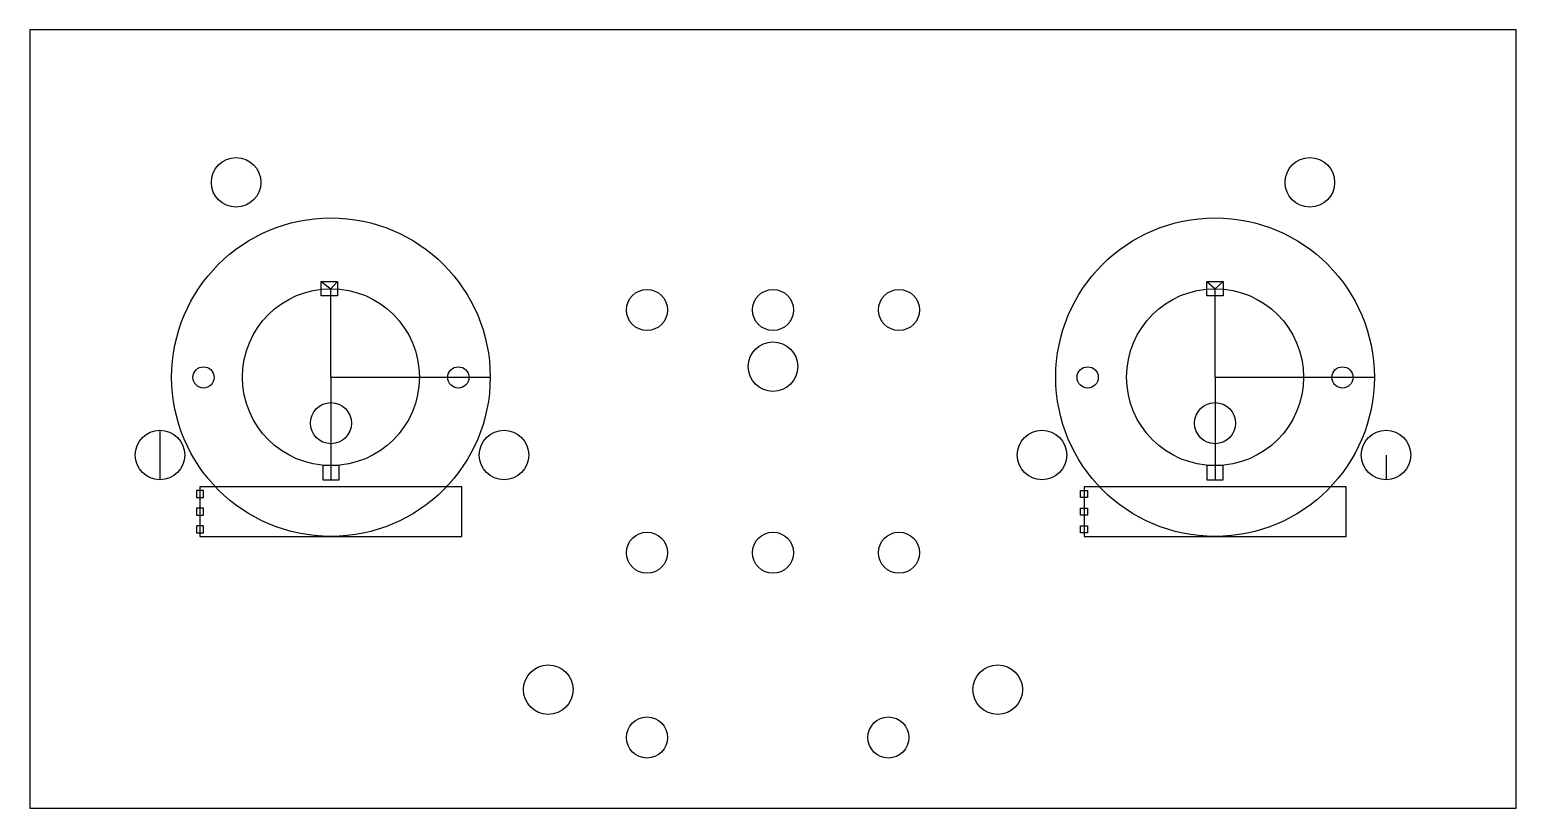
# Model space of a CAD drawing. Header units: millimetres. Extents: x -124 to 86, y -49 to 61.
import ezdxf

# ---------------------------------------------------------------- set-up
doc = ezdxf.new("R2010")
doc.units = ezdxf.units.MM
doc.layers.get('0').update_dxf_attribs({"linetype": 'CONTINUOUS'})

msp = doc.modelspace()

# ---------------------------------------------------------------- linework, layer by layer
for p, q in [((-82.55, 25.39), (-81.19, 24.39)), ((-82.55, 23.39), (-82.55, 25.39)), ((-82.55, 25.39), (-80.25, 25.39)), ((-81.19, 24.39), (-80.25, 25.39)), ((-80.25, 25.39), (-80.25, 23.39)), ((42.56, 23.39), (42.56, 25.39)), ((42.56, 25.39), (44.86, 25.39)), ((42.56, 25.39), (43.71, 24.39)), ((43.71, 24.39), (44.86, 25.39)), ((44.86, 25.39), (44.86, 23.39)), ((-80.25, 23.39), (-82.55, 23.39)), ((-81.19, 11.89), (-81.19, 24.39)), ((44.86, 23.39), (42.56, 23.39)), ((43.71, 11.89), (43.71, 24.39)), ((-81.19, 11.89), (-68.69, 11.89)), ((-81.19, 11.89), (-81.19, -0.61)), ((-68.69, 11.89), (-58.69, 11.89)), ((43.71, 11.89), (56.21, 11.89)), ((43.71, 11.89), (43.71, -0.61)), ((56.21, 11.89), (66.21, 11.89)), ((-105.34, 4.39), (-105.34, -2.61)), ((67.86, 0.89), (67.86, -2.61)), ((-81.19, -0.61), (-81.19, -2.61)), ((43.71, -0.61), (43.71, -2.61)), ((-99.69, -4.11), (-99.69, -5.11)), ((25.21, -4.11), (25.21, -5.11))]:
    msp.add_line(p, q)
for points in [[(86.26, 60.98), (-123.74, 60.98), (-123.74, -49.02), (86.26, -49.02)], [(-80.04, -0.61), (-82.34, -0.61), (-82.34, -2.61), (-80.04, -2.61)], [(42.56, -0.61), (42.56, -2.61), (44.86, -2.61), (44.86, -0.61)], [(-99.19, -4.11), (-100.19, -4.11), (-100.19, -5.11), (-99.19, -5.11)], [(-62.69, -10.61), (-62.69, -3.61), (-99.69, -3.61), (-99.69, -10.61)], [(25.71, -5.11), (24.71, -5.11), (24.71, -4.11), (25.71, -4.11)], [(62.21, -3.61), (25.21, -3.61), (25.21, -10.61), (62.21, -10.61)], [(-100.19, -7.61), (-99.19, -7.61), (-99.19, -6.61), (-100.19, -6.61)], [(25.71, -7.61), (24.71, -7.61), (24.71, -6.61), (25.71, -6.61)], [(-100.19, -10.11), (-99.19, -10.11), (-99.19, -9.11), (-100.19, -9.11)], [(25.71, -10.11), (24.71, -10.11), (24.71, -9.11), (25.71, -9.11)]]:
    msp.add_lwpolyline(points, close=True)
for centre, radius in [((-94.58, 39.41), 3.5), ((57.1, 39.41), 3.5), ((-81.19, 11.89), 22.5), ((43.71, 11.89), 22.5), ((-81.19, 11.89), 12.5), ((-36.54, 21.38), 2.9), ((-18.74, 21.38), 2.9), ((-0.94, 21.38), 2.9), ((43.71, 11.89), 12.5), ((-18.74, 13.38), 3.5), ((-99.19, 11.85), 1.5), ((-63.19, 11.85), 1.5), ((25.71, 11.85), 1.5), ((61.71, 11.85), 1.5), ((-81.19, 5.39), 2.9), ((43.71, 5.39), 2.9), ((-105.34, 0.89), 3.5), ((-56.74, 0.89), 3.5), ((19.26, 0.89), 3.5), ((67.86, 0.89), 3.5), ((-36.54, -12.92), 2.9), ((-18.74, -12.92), 2.9), ((-0.94, -12.92), 2.9), ((-50.49, -32.26), 3.5), ((13.01, -32.26), 3.5), ((-36.54, -39.02), 2.9), ((-2.44, -39.02), 2.9)]:
    msp.add_circle(centre, radius)

doc.saveas('drawing.dxf')
